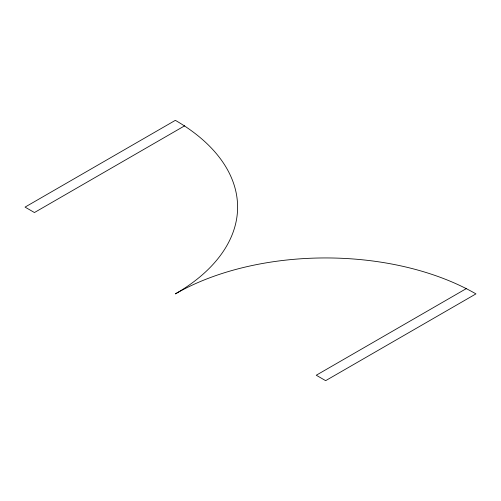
<?xml version="1.0" encoding="UTF-8"?>
<svg xmlns="http://www.w3.org/2000/svg" width="501" height="501" viewBox="0 0 501 501"><rect width="100%" height="100%" fill="white"/><g stroke="black" fill="none" stroke-linecap="round" stroke-linejoin="round"><path stroke-width="0.75" d="M184.744 125.764L34.444 212.537L25.05 207.113L175.35 120.34A212.556 122.72 0 0 1 175.35 293.887A212.556 122.72 0 0 1 475.95 293.887L325.65 380.66L316.256 375.236L466.556 288.463"/></g></svg>
